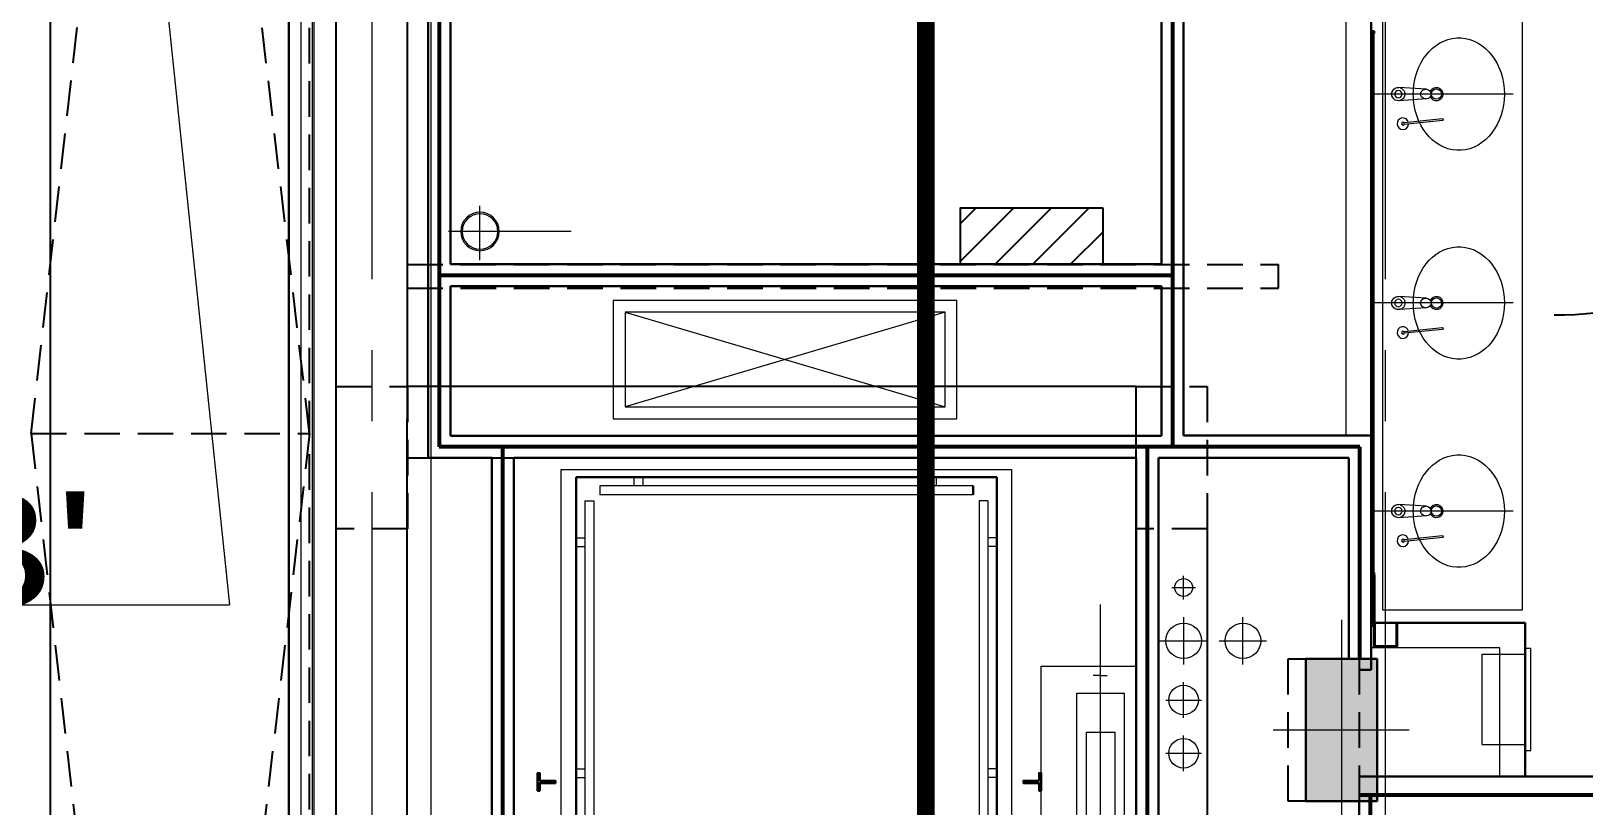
# Model space of a CAD drawing. Header units: inches. Extents: x -26500 to -19489, y -3216 to 2257.
# Drawn here: x -22198.5 to -21936.5, y 716.3 to 847.2 of the extents above; entities that cross this region are included whole.
import ezdxf

# ---------------------------------------------------------------- set-up
doc = ezdxf.new("R2010")
doc.units = ezdxf.units.IN
doc.header["$LTSCALE"] = 48
doc.header["$MEASUREMENT"] = 0
for name, pattern in [('A113$0$CENTER', [2, 1.25, -0.25, 0.25, -0.25]), ('A113$0$DGN Style 4', [277.835214, 138.830838, -69.415419, 0.173539, -69.415419]), ('A113$0$DGN Style 5', [121.476983, 52.061564, -69.415419]), ('DASHED2', [0.375, 0.25, -0.125]), ('NB - PH Mezzanine_plan$0$HIDDEN2', [0.1875, 0.125, -0.0625])]:
    doc.linetypes.add(name, pattern=pattern)
for name, color, linetype in [('A-Detl-Iden', 5, 'Continuous'), ('A113$0$A-ANNO-IDEN', 8, 'Continuous'), ('A113$0$A-ANNO-PATT-13-14', 8, 'Continuous'), ('A113$0$A-COLS-COLS13-14', 8, 'Continuous'), ('A113$0$A-DOOR-FRAM', 8, 'Continuous'), ('A113$0$A-FLOR-EVTR', 8, 'Continuous'), ('A113$0$A-FLOR-PFIX', 8, 'Continuous'), ('A113$0$A-FLOR-SLAB', 8, 'Continuous'), ('A113$0$A-FLOR-SLEEVE', 8, 'Continuous'), ('A113$0$A-FLOR-SPCL', 8, 'Continuous'), ('A113$0$A-FLOR-SPRK', 133, 'Continuous'), ('A113$0$A-GRID-GRDP0-15', 8, 'Continuous'), ('A113$0$A-WALL-FIRE', 8, 'Continuous'), ('A113$0$A-WALL-FULL-INTR', 8, 'Continuous'), ('A113$0$Level 23', 8, 'Continuous'), ('A113$0$Level 30', 8, 'Continuous'), ('A113$0$Level 33', 8, 'Continuous'), ('A113$0$M-HVAC-Supp', 8, 'Continuous'), ('A113$0$S-BEAM', 8, 'Continuous'), ('M2113$0$M-HVAC-FLEX', 8, 'Continuous'), ('M2113$0$M-HVAC-HATCH', 8, 'Continuous'), ('M2113$0$M-HVAC-vfc', 8, 'Continuous'), ('NB - PH Mezzanine_plan$0$stcbeams', 1, 'NB - PH Mezzanine_plan$0$HIDDEN2'), ('NB - PH Mezzanine_plan$0$STCCOLS1', 1, 'NB - PH Mezzanine_plan$0$HIDDEN2'), ('NB - PH Mezzanine_plan$0$STRFDRAIN', 1, 'NB - PH Mezzanine_plan$0$HIDDEN2'), ('XREF', 7, 'Continuous')]:
    doc.layers.add(name, color=color, linetype=linetype)
doc.styles.add('A113$0$Arial', font='arial.ttf', dxfattribs={"height": 0.076839})

# ---------------------------------------------------------------- blocks, each defined once
blk = doc.blocks.new('*U735')
at = {"layer": 'A113$0$A-FLOR-SPCL', "linetype": 'Continuous', "lineweight": 13}
for p, q in [((-5.44, 8.14), (1.81, 8.14)), ((1.81, 9.14), (2.75, 9.14)), ((1.81, -8.11), (1.81, 9.14)), ((2.75, -8.11), (2.75, 9.14)), ((1.81, -8.11), (2.75, -8.11))]:
    blk.add_line(p, q, dxfattribs=at)
blk = doc.blocks.new('*U734')
at = {"layer": 'A113$0$A-FLOR-SPCL', "linetype": 'Continuous', "lineweight": 13}
for q in [(-3.53, 8.65), (3.72, -6.6)]:
    blk.add_line((-3.53, -6.6), q, dxfattribs=at)
blk.add_blockref('*U735', (1.91, 0.51), dxfattribs=at)
blk = doc.blocks.new('A113$0$elev_sevr_5000_plan_1')
at = {"layer": 'A113$0$A-DOOR-FRAM', "linetype": 'Continuous', "lineweight": 13}
for p, q in [((-96.52, -124.17), (-96.52, -121.05)), ((-94.52, -121.05), (-94.5, -126.32)), ((-40.52, -121.05), (-40.5, -126.32)), ((-40.52, -121.05), (-38.52, -121.05)), ((-38.52, -121.05), (-38.52, -124.17)), ((-96.5, -126.32), (-96.52, -124.17)), ((-38.5, -126.32), (-38.52, -124.17)), ((-94.5, -126.32), (-96.5, -126.32)), ((-40.5, -126.32), (-38.5, -126.32))]:
    blk.add_line(p, q, dxfattribs=at)
at = {"layer": 'A113$0$A-DOOR-FRAM', "linetype": 'Continuous', "lineweight": 40}
blk.add_line((-94.52, -121.05), (-96.52, -121.05), dxfattribs=at)
at = {"layer": 'A113$0$A-FLOR-EVTR', "linetype": 'Continuous', "lineweight": 30}
for p, q in [((-23.52, -3.27), (-94.52, -3.27)), ((-94.52, -105.3), (-94.52, -3.27)), ((-27.52, -4.77), (-27.52, -6.27)), ((-23.52, -105.3), (-23.52, -3.27)), ((-94.52, -105.3), (-97.6, -105.3)), ((-97.6, -113.3), (-97.6, -105.3)), ((-94.52, -113.3), (-94.52, -105.3)), ((-40.52, -108.3), (-40.52, -105.3)), ((-23.52, -105.3), (-40.52, -105.3)), ((-40.52, -108.3), (-40.52, -106.3)), ((-40.52, -108.3), (-38.69, -108.3)), ((-38.69, -108.3), (-38.69, -107.55)), ((-97.6, -113.05), (-97.6, -121.05)), ((-94.52, -113.3), (-97.6, -113.3)), ((-94.52, -114.55), (-94.52, -121.05)), ((-40.52, -118.05), (-40.52, -121.05)), ((-40.52, -118.05), (-40.52, -120.05)), ((-40.52, -120.05), (-38.69, -120.05)), ((-38.69, -120.05), (-38.69, -121.05)), ((-94.52, -121.05), (-97.6, -121.05))]:
    blk.add_line(p, q, dxfattribs=at)
at = {"layer": 'A113$0$A-FLOR-EVTR', "linetype": 'Continuous', "lineweight": 0}
for p, q in [((-27.52, -4.77), (-90.52, -4.77)), ((-90.52, -4.77), (-90.52, -6.27)), ((-84.77, -3.27), (-84.77, -4.77)), ((-83.27, -3.27), (-83.27, -4.77)), ((-35.27, -3.27), (-35.27, -4.77)), ((-33.77, -3.27), (-33.77, -4.77)), ((-93.02, -7.27), (-91.52, -7.27)), ((-93.02, -7.27), (-93.02, -99.3)), ((-91.52, -7.27), (-91.52, -99.3)), ((-27.52, -6.27), (-90.52, -6.27)), ((-25.02, -7.27), (-26.52, -7.27)), ((-26.52, -7.27), (-26.52, -99.3)), ((-25.02, -7.27), (-25.02, -99.3)), ((-94.52, -13.52), (-93.02, -13.52)), ((-94.52, -15.02), (-93.02, -15.02)), ((-23.52, -13.52), (-25.02, -13.52)), ((-23.52, -15.02), (-25.02, -15.02)), ((-6.01, -36.79), (-7.26, -36.79)), ((-6.01, -39.75), (-6.01, -36.79)), ((-6.01, -36.79), (-4.87, -36.79)), ((-9.99, -39.75), (-2.02, -39.75)), ((-9.99, -78.66), (-9.99, -39.75)), ((-2.02, -39.75), (-2.02, -78.66)), ((-8.4, -72.75), (-8.39, -46.35)), ((-8.39, -46.35), (-3.62, -46.35)), ((-3.62, -46.35), (-3.62, -72.75)), ((-94.52, -52.53), (-93.02, -52.53)), ((-94.52, -54.03), (-93.02, -54.03)), ((-23.52, -52.53), (-25.02, -52.53)), ((-23.52, -54.03), (-25.02, -54.03)), ((-3.62, -72.75), (-8.4, -72.75)), ((-2.02, -78.66), (-9.99, -78.66)), ((-6.01, -81.62), (-6.01, -78.66)), ((-6.01, -81.62), (-7.26, -81.62)), ((-6.01, -81.62), (-4.87, -81.62)), ((-94.52, -91.8), (-93.02, -91.8)), ((-94.52, -93.3), (-93.02, -93.3)), ((-23.52, -91.8), (-25.02, -91.8)), ((-23.52, -93.3), (-25.02, -93.3)), ((-93.02, -99.3), (-91.52, -99.3)), ((-25.02, -99.3), (-26.52, -99.3)), ((-97.02, -105.3), (-94.52, -105.3)), ((-40.52, -105.3), (-94.52, -105.3)), ((-40.52, -108.3), (-94.52, -108.3)), ((-8.62, -107.5), (-40.52, -107.5)), ((-7.73, -109.11), (-9.52, -109.11)), ((-7.73, -109.48), (-9.52, -109.48)), ((-8.62, -107.5), (-8.62, -113.3)), ((-7.69, -109.11), (-7.69, -111.23)), ((-66.02, -111.8), (-66.02, -113.3)), ((-7.73, -110.86), (-9.52, -110.86)), ((-7.73, -111.23), (-9.52, -111.23)), ((-97.6, -114.55), (-8.62, -114.55)), ((-8.62, -113.3), (-94.52, -113.3)), ((-66.02, -114.55), (-66.02, -116.3)), ((-8.62, -114.55), (-8.62, -121.05)), ((-66.02, -119.55), (-66.02, -121.05)), ((-7.73, -118.11), (-9.52, -118.11)), ((-7.73, -118.48), (-9.52, -118.48)), ((-7.73, -119.86), (-9.52, -119.86)), ((-7.73, -120.23), (-9.52, -120.23)), ((-7.73, -118.11), (-7.73, -120.23)), ((-97.02, -121.05), (-94.52, -121.05)), ((-40.52, -121.05), (-94.52, -121.05))]:
    blk.add_line(p, q, dxfattribs=at)
at = {"layer": 'A113$0$A-FLOR-EVTR', "linetype": 'A113$0$DGN Style 4', "lineweight": 0}
blk.add_line((-6.01, -93.62), (-6.01, -24.79), dxfattribs=at)
at = {"layer": 'A113$0$A-FLOR-EVTR', "linetype": 'Continuous', "lineweight": 0, "flags": 128}
blk.add_lwpolyline([(-97.02, -105.3), (-97.02, -2.02), (-21.02, -2.02), (-21.02, -107.5)], dxfattribs=at)
at = {"layer": 'A113$0$A-FLOR-EVTR', "linetype": 'Continuous', "lineweight": 13, "flags": 128}
blk.add_lwpolyline([(0, -83.21), (-16.01, -83.21), (-16.01, -35.21), (0, -35.21)], dxfattribs=at)
at = {"layer": 'A113$0$A-FLOR-EVTR', "linetype": 'Continuous', "lineweight": 30, "flags": 128}
for points in [[(-101.02, -56.26), (-101.02, -53.26), (-100.64, -53.26), (-100.64, -54.57), (-98.02, -54.57), (-98.02, -54.95), (-100.64, -54.95), (-100.64, -56.26), (-101.02, -56.26)], [(-16.02, -56.26), (-16.02, -53.26), (-16.39, -53.26), (-16.39, -54.57), (-19.02, -54.57), (-19.02, -54.95), (-16.39, -54.95), (-16.39, -56.26), (-16.02, -56.26)]]:
    blk.add_lwpolyline(points, close=True, dxfattribs=at)
at = {"layer": 'A113$0$A-FLOR-EVTR', "linetype": 'Continuous', "lineweight": 30}
for points in [[(-40.52, -110.05), (-66.02, -110.05), (-66.02, -108.55), (-40.52, -108.55)], [(-66.02, -111.8), (-94.52, -111.8), (-94.52, -110.3), (-66.02, -110.3)], [(-66.02, -116.3), (-94.52, -116.3), (-94.52, -117.8), (-66.02, -117.8)], [(-40.52, -118.05), (-66.02, -118.05), (-66.02, -119.55), (-40.52, -119.55)]]:
    blk.add_3dface(points, dxfattribs=at)
at = {"layer": 'A113$0$A-WALL-FULL-INTR', "linetype": 'Continuous', "lineweight": 30}
for p, q in [((-105, -0.05), (0, -0.04)), ((-105, -0.05), (-105, -84.05)), ((-105, -0.05), (-105, -121.05)), ((0, -0.04), (0, -121.05)), ((-96.52, -121.05), (-105, -121.05)), ((-38.52, -121.05), (0, -121.05)), ((-11.99, -121.05), (0, -121.05))]:
    blk.add_line(p, q, dxfattribs=at)
blk = doc.blocks.new('*D796', base_point=(0, 0))
at = {"layer": 'A113$0$A-FLOR-SLEEVE', "linetype": 'Continuous', "lineweight": 0}
for p, q in [((0, -3), (0, 3)), ((-3, 0), (3, 0))]:
    blk.add_line(p, q, dxfattribs=at)
blk = doc.blocks.new('*U795')
at = {"layer": 'A113$0$A-FLOR-SLEEVE', "linetype": 'Continuous', "lineweight": 13}
blk.add_circle((0, 0), 2.5, dxfattribs=at)
at = {"layer": 'A113$0$A-FLOR-SLEEVE', "linetype": 'Continuous', "lineweight": 0}
blk.add_blockref('*D796', (0, 0), dxfattribs=at)
blk = doc.blocks.new('*D785', base_point=(0, 0))
at = {"layer": 'A113$0$A-FLOR-SLEEVE', "linetype": 'Continuous', "lineweight": 0}
for p, q in [((0, -4), (0, 4)), ((-4, 0), (4, 0))]:
    blk.add_line(p, q, dxfattribs=at)
blk = doc.blocks.new('*U784')
at = {"layer": 'A113$0$A-FLOR-SLEEVE', "linetype": 'Continuous', "lineweight": 13}
blk.add_circle((0, 0), 3, dxfattribs=at)
at = {"layer": 'A113$0$A-FLOR-SLEEVE', "linetype": 'Continuous', "lineweight": 0}
blk.add_blockref('*D785', (0, 0), dxfattribs=at)
blk = doc.blocks.new('*D805', base_point=(0, 0))
at = {"layer": 'A113$0$A-FLOR-SLEEVE', "linetype": 'Continuous', "lineweight": 0}
for p, q in [((-2, 0), (2, 0)), ((0, -2), (0, 2))]:
    blk.add_line(p, q, dxfattribs=at)
blk = doc.blocks.new('*U804')
at = {"layer": 'A113$0$A-FLOR-SLEEVE', "linetype": 'Continuous', "lineweight": 13}
blk.add_circle((0, 0), 1.5, dxfattribs=at)
at = {"layer": 'A113$0$A-FLOR-SLEEVE', "linetype": 'Continuous', "lineweight": 0}
blk.add_blockref('*D805', (0, 0), dxfattribs=at)
blk = doc.blocks.new('*U810')
at = {"layer": 'A113$0$A-FLOR-PFIX', "linetype": 'Continuous', "lineweight": 13}
for p, q in [((3.94, 0.42), (-2.56, -0.24)), ((3.96, 0.17), (-2.55, -0.49))]:
    blk.add_line(p, q, dxfattribs=at)
for centre, major_axis, start_param, end_param in [((-2.76, -0.38), (-0.187, 0.966), 4.749388, 10.782456), ((3.95, 0.3), (0.023, -0.121), 6.195472, 9.337065)]:
    blk.add_ellipse(centre, major_axis=major_axis, ratio=0.97753, start_param=start_param, end_param=end_param, dxfattribs=at)
at = {"layer": 'A113$0$A-FLOR-PFIX', "linetype": 'Continuous', "lineweight": 13, "extrusion": (0, 0, -1)}
blk.add_ellipse((-2.76, -0.38), major_axis=(0.047, -0.242), ratio=0.97753, dxfattribs=at)
blk = doc.blocks.new('*U809')
at = {"layer": 'A113$0$A-FLOR-PFIX', "linetype": 'Continuous', "lineweight": 13}
for p, q in [((-2.62, 0.81), (-7.32, 1.12)), ((-2.62, -0.81), (-7.32, -1.12))]:
    blk.add_line(p, q, dxfattribs=at)
at = {"layer": 'A113$0$A-FLOR-PFIX', "linetype": 'A113$0$DGN Style 4', "lineweight": 0}
blk.add_line((12, 0), (-12, 0), dxfattribs=at)
at = {"layer": 'A113$0$A-FLOR-PFIX', "linetype": 'Continuous', "lineweight": 13, "extrusion": (0, 0, -1)}
blk.add_arc((7.39, 0), 1.12, 266.2194, 93.7806, dxfattribs=at)
at = {"layer": 'A113$0$A-FLOR-PFIX', "linetype": 'A113$0$DGN Style 5', "lineweight": 0, "extrusion": (0, 0, -1)}
blk.add_arc((7.39, 0), 1.12, 105.9103, 266.2194, dxfattribs=at)
at = {"layer": 'A113$0$A-FLOR-PFIX', "linetype": 'Continuous', "lineweight": 13, "extrusion": (0, 0, -1)}
for centre, major_axis, ratio, start_param, end_param in [((2.82, 0), (0, -9.5), 0.809169, 1.671656, 7.753122), ((-2.75, 0), (-0.888, 0), 0.92221, 1.713861, 4.569325)]:
    blk.add_ellipse(centre, major_axis=major_axis, ratio=ratio, start_param=start_param, end_param=end_param, dxfattribs=at)
at = {"layer": 'A113$0$A-FLOR-PFIX', "linetype": 'A113$0$DGN Style 5', "lineweight": 13, "extrusion": (0, 0, -1)}
blk.add_ellipse((2.82, 0), major_axis=(0, -9.5), ratio=0.809169, start_param=1.470832, end_param=1.671656, dxfattribs=at)
at = {"layer": 'A113$0$A-FLOR-PFIX', "linetype": 'A113$0$DGN Style 5', "lineweight": 0, "extrusion": (0, 0, -1)}
blk.add_ellipse((-2.75, 0), major_axis=(-0.888, 0), ratio=0.92221, start_param=4.712389, end_param=7.853982, dxfattribs=at)
at = {"layer": 'A113$0$A-FLOR-PFIX', "linetype": 'Continuous', "lineweight": 0, "extrusion": (0, 0, -1)}
for major_axis, start_param, end_param in [((0, 1.13), 5.098152, 10.610762), ((0, 0.875), 4.747561, 10.996484)]:
    blk.add_ellipse((-0.97, 0), major_axis=major_axis, ratio=0.97753, start_param=start_param, end_param=end_param, dxfattribs=at)
at = {"layer": 'A113$0$Level 33', "linetype": 'Continuous', "lineweight": 0, "extrusion": (0, 0, -1)}
blk.add_circle((7.39, 0), 0.625, dxfattribs=at)
at = {"layer": 'A113$0$A-FLOR-PFIX', "linetype": 'Continuous', "lineweight": 13}
blk.add_blockref('*U810', (-3.87, -4.62), dxfattribs=at)
blk = doc.blocks.new('*U811')
at = {"layer": 'A113$0$A-FLOR-PFIX', "linetype": 'Continuous', "lineweight": 13}
for p, q in [((3.94, 0.42), (-2.56, -0.24)), ((3.96, 0.17), (-2.55, -0.49))]:
    blk.add_line(p, q, dxfattribs=at)
for centre, major_axis, start_param, end_param in [((-2.76, -0.38), (-0.187, 0.966), 4.749388, 10.782456), ((3.95, 0.3), (0.023, -0.121), 6.195472, 9.337065)]:
    blk.add_ellipse(centre, major_axis=major_axis, ratio=0.97753, start_param=start_param, end_param=end_param, dxfattribs=at)
at = {"layer": 'A113$0$A-FLOR-PFIX', "linetype": 'Continuous', "lineweight": 13, "extrusion": (0, 0, -1)}
blk.add_ellipse((-2.76, -0.38), major_axis=(0.047, -0.242), ratio=0.97753, dxfattribs=at)
blk = doc.blocks.new('A113')
at = {"layer": 'A113$0$A-ANNO-IDEN', "lineweight": 0, "transparency": 33554687}
blk.add_line((-22193.34, 1021.83), (-22165.05, 750.22), dxfattribs=at)
at = {"layer": 'A113$0$A-ANNO-IDEN', "lineweight": 13, "transparency": 33554687}
for p, q in [((-22477.8, 750.22), (-22184.13, 750.22)), ((-22184.13, 750.22), (-22165.05, 750.22))]:
    blk.add_line(p, q, dxfattribs=at)
at = {"layer": 'A113$0$A-ANNO-PATT-13-14', "lineweight": 30, "transparency": 33554687, "extrusion": (0, 0, -1)}
blk.add_solid([(21983.38, 717.1, 4909.55), (21971.38, 717.1, 4909.55), (21983.38, 741.1, 4909.55), (21971.38, 741.1, 4909.55)], dxfattribs=at)
at = {"layer": 'A113$0$A-COLS-COLS13-14', "lineweight": 13, "transparency": 33554687}
for p, q in [((-21977.38, 747.73, -4909.55), (-21977.38, 712.05, -4909.55)), ((-21965.97, 729.09, -4909.55), (-21988.92, 729.09, -4909.55))]:
    blk.add_line(p, q, dxfattribs=at)
at = {"layer": 'A113$0$A-COLS-COLS13-14', "lineweight": 30, "transparency": 33554687}
blk.add_3dface([(-21983.38, 741.1, -4909.55), (-21971.38, 741.1, -4909.55), (-21971.38, 717.1, -4909.55), (-21983.38, 717.1, -4909.55)], dxfattribs=at)
at = {"layer": 'A113$0$A-FLOR-PFIX', "lineweight": 0, "transparency": 33554687}
for p, q in [((-21948.39, 836.5, 1992.75), (-21972.39, 836.5, 1992.75)), ((-21948.4, 766.07, 1992.75), (-21972.39, 766.07, 1992.75))]:
    blk.add_line(p, q, dxfattribs=at)
at = {"layer": 'A113$0$A-FLOR-PFIX', "lineweight": 13, "transparency": 33554687}
for p, q in [((-21963.01, 837.31, 1992.75), (-21967.71, 837.62, 1992.75)), ((-21963.01, 835.69, 1992.75), (-21967.71, 835.38, 1992.75)), ((-21963.01, 766.88, 1992.75), (-21967.71, 767.19, 1992.75)), ((-21963.01, 765.26, 1992.75), (-21967.71, 764.95, 1992.75))]:
    blk.add_line(p, q, dxfattribs=at)
at = {"layer": 'A113$0$A-FLOR-PFIX', "lineweight": 13, "transparency": 33554687, "extrusion": (0, 0, -1)}
for centre in [(21967.78, 836.5, -1992.75), (21967.78, 766.07, -1992.75)]:
    blk.add_arc(centre, 1.12, 266.2194, 93.7806, dxfattribs=at)
at = {"layer": 'A113$0$A-FLOR-PFIX', "lineweight": 0, "transparency": 33554687, "extrusion": (0, 0, -1)}
for centre in [(21967.78, 836.5, -1992.75), (21967.78, 766.07, -1992.75)]:
    blk.add_arc(centre, 1.12, 105.9103, 266.2194, dxfattribs=at)
at = {"layer": 'A113$0$A-FLOR-PFIX', "lineweight": 13, "transparency": 33554687, "extrusion": (0, 0, -1)}
for centre, major_axis, ratio, start_param, end_param in [((-21957.57, 836.5, 1992.75), (0, -9.5), 0.809169, 1.671656, 7.753122), ((-21957.57, 836.5, 1992.75), (0, -9.5), 0.809169, 1.470832, 1.671656), ((-21963.14, 836.5, 1992.75), (-0.888, 0), 0.92221, 1.713861, 4.569325), ((-21957.57, 766.07, 1992.75), (0, -9.5), 0.809169, 1.671656, 7.753122), ((-21957.57, 766.07, 1992.75), (0, -9.5), 0.809169, 1.470832, 1.671656), ((-21963.14, 766.07, 1992.75), (-0.888, 0), 0.92221, 1.713861, 4.569325)]:
    blk.add_ellipse(centre, major_axis=major_axis, ratio=ratio, start_param=start_param, end_param=end_param, dxfattribs=at)
at = {"layer": 'A113$0$A-FLOR-PFIX', "lineweight": 0, "transparency": 33554687, "extrusion": (0, 0, -1)}
for centre, major_axis, ratio, start_param, end_param in [((-21963.14, 836.5, 1992.75), (-0.888, 0), 0.92221, 4.712389, 7.853982), ((-21961.36, 836.5, 1992.75), (0, 1.13), 0.97753, 5.098152, 10.610762), ((-21961.36, 836.5, 1992.75), (0, 0.875), 0.97753, 4.747561, 10.996484), ((-21963.14, 766.07, 1992.75), (-0.888, 0), 0.92221, 4.712389, 7.853982), ((-21961.36, 766.07, 1992.75), (0, 1.13), 0.97753, 5.098152, 10.610762), ((-21961.36, 766.07, 1992.75), (0, 0.875), 0.97753, 4.747561, 10.996484)]:
    blk.add_ellipse(centre, major_axis=major_axis, ratio=ratio, start_param=start_param, end_param=end_param, dxfattribs=at)
at = {"layer": 'A113$0$A-FLOR-SLAB', "lineweight": 0, "transparency": 33554687}
blk.add_line((-22153.02, 998.21, 1992.75), (-22153.02, 560.12, 1992.75), dxfattribs=at)
blk.add_3dface([(-22042.27, 801.66, 1992.75), (-22100.27, 801.66, 1992.75), (-22100.27, 781.66, 1992.75), (-22042.27, 781.66, 1992.75)], dxfattribs=at)
at = {"layer": 'A113$0$A-FLOR-SPRK', "lineweight": 0, "transparency": 33554687}
for p, q in [((-22122.77, 813.3, 1992.75), (-22122.77, 817.64, 1992.75)), ((-22122.77, 813.3, 1992.75), (-22128.06, 813.3, 1992.75)), ((-22122.77, 808.47, 1992.75), (-22122.77, 813.3, 1992.75)), ((-22107.39, 813.3, 1992.75), (-22122.77, 813.3, 1992.75))]:
    blk.add_line(p, q, dxfattribs=at)
at = {"layer": 'A113$0$A-FLOR-SPRK', "lineweight": 13, "transparency": 33554687, "extrusion": (0, 0, -1)}
for radius in [3.25, 3]:
    blk.add_circle((22122.77, 813.3, -1992.75), radius, dxfattribs=at)
at = {"layer": 'A113$0$A-GRID-GRDP0-15', "linetype": 'A113$0$CENTER', "lineweight": 0, "transparency": 33554687}
for p, q in [((-22141.02, 2113.24), (-22141.02, -676.9)), ((-21970.01, 2113.24), (-21970.01, 382.21))]:
    blk.add_line(p, q, dxfattribs=at)
at = {"layer": 'A113$0$A-WALL-FIRE', "lineweight": 53, "transparency": 33554687}
for p, q in [((-22129.65, 1029.79, 1992.75), (-22129.65, 776.92, 1992.75)), ((-22005.9, 939.28, 1992.75), (-22005.9, 776.92, 1992.75)), ((-22129.65, 805.94, 1992.75), (-22005.9, 805.94, 1992.75)), ((-21974.26, 776.92, 1992.75), (-22129.65, 776.92, 1992.75)), ((-22118.91, 651.4, 1992.75), (-22118.91, 776.92, 1992.75)), ((-22010.16, 776.92, 1992.75), (-22010.16, 652.14, 1992.75)), ((-21974.26, 741.1, 1992.75), (-21974.26, 776.92, 1992.75)), ((-21974.38, 718.16, 1992.75), (-21893.74, 718.16, 1992.75)), ((-21972.51, 598.13, 1992.75), (-21972.51, 718.16, 1992.75))]:
    blk.add_line(p, q, dxfattribs=at)
at = {"layer": 'A113$0$A-WALL-FULL-INTR', "lineweight": 30, "transparency": 33554687}
for p, q in [((-22131.52, 1029.79, 1992.75), (-22131.52, 775.04, 1992.75)), ((-22127.77, 1029.79, 1992.75), (-22127.77, 807.79, 1992.75)), ((-22007.77, 1029.79, 1992.75), (-22007.77, 807.79, 1992.75)), ((-22155.03, 996.05, 1992.75), (-22155.03, 562.12, 1992.75)), ((-22004.02, 893.48, 1992.75), (-22004.02, 778.84, 1992.75)), ((-21972.39, 855.67, 1992.75), (-21972.39, 739.23, 1992.75)), ((-22127.77, 807.79, 1992.75), (-22007.77, 807.79, 1992.75)), ((-22127.77, 804.05, 1992.75), (-22007.77, 804.05, 1992.75)), ((-22127.77, 804.05, 1992.75), (-22127.77, 778.8, 1992.75)), ((-22007.77, 804.05, 1992.75), (-22007.77, 778.8, 1992.75)), ((-22127.77, 778.8, 1992.75), (-22007.77, 778.8, 1992.75)), ((-22119.52, 778.8, 1992.75), (-22120.77, 778.8, 1992.75)), ((-21972.39, 778.84, 1992.75), (-22004.02, 778.84, 1992.75)), ((-22131.52, 775.04, 1992.75), (-22120.79, 775.05, 1992.75)), ((-22120.79, 775.05, 1992.75), (-22120.79, 654.04, 1992.75)), ((-21976.14, 775.09, 1992.75), (-22008.28, 775.09, 1992.75)), ((-22008.28, 775.09, 1992.75), (-22008.28, 654.09, 1992.75)), ((-21976.14, 741.1, 1992.75), (-21976.14, 775.09, 1992.75)), ((-21946.39, 747.22, 1992.75), (-21971.8, 747.22, 1992.75)), ((-21946.39, 747.22, 1992.75), (-21946.39, 721.23, 1992.75)), ((-21974.38, 739.23, 1992.75), (-21972.39, 739.23, 1992.75)), ((-21814.51, 721.23, 1992.75), (-21974.38, 721.23, 1992.75)), ((-21946.39, 721.23, 1992.75), (-21971.38, 721.23, 1992.75)), ((-21974.39, 717.1, 1992.75), (-21974.39, 654.09, 1992.75))]:
    blk.add_line(p, q, dxfattribs=at)
at = {"layer": 'A113$0$A-WALL-FULL-INTR', "lineweight": 0, "transparency": 33554687}
blk.add_line((-22150.78, 1009.15, 1992.75), (-22150.78, 562.12, 1992.75), dxfattribs=at)
at = {"layer": 'A113$0$A-WALL-FULL-INTR', "lineweight": 0, "transparency": 33554687, "elevation": 1992.75, "flags": 128}
for points in [[(-21950.64, 935.03), (-21950.64, 859.47), (-21976.64, 859.47), (-21976.64, 778.84)], [(-21950.64, 721.23), (-21950.64, 742.97), (-21972.39, 742.97)]]:
    blk.add_lwpolyline(points, dxfattribs=at)
at = {"layer": 'A113$0$Level 23', "lineweight": 30, "transparency": 33554687}
for p, q in [((-21972.32, 847.13, 173.77), (-21971.89, 847.13, 173.77)), ((-21972.32, 847.06, 173.77), (-21972.32, 847.13, 173.77)), ((-21972.32, 847.06, 173.77), (-21971.95, 847.06, 173.77)), ((-21972.23, 847.05, 173.77), (-21972.23, 755.41, 173.77)), ((-21972.23, 847.05, 173.77), (-21971.98, 847.05, 173.77)), ((-21971.98, 847.05, 173.77), (-21971.98, 755.41, 173.77)), ((-21971.95, 846.75, 173.77), (-21971.95, 847.06, 173.77)), ((-21971.89, 846.75, 173.77), (-21971.95, 846.75, 173.77)), ((-21971.89, 846.75, 173.77), (-21971.89, 847.13, 173.77)), ((-21972.32, 755.38, 173.77), (-21971.95, 755.38, 173.77)), ((-21972.32, 755.38, 173.77), (-21972.32, 755.32, 173.77)), ((-21972.23, 755.41, 173.77), (-21971.98, 755.41, 173.77)), ((-21971.89, 755.69, 173.77), (-21971.95, 755.69, 173.77)), ((-21971.95, 755.69, 173.77), (-21971.95, 755.38, 173.77))]:
    blk.add_line(p, q, dxfattribs=at)
at = {"layer": 'A113$0$Level 23', "lineweight": 0, "transparency": 33554687}
blk.add_line((-21971.89, 755.69, 173.77), (-21971.89, 846.75, 173.77), dxfattribs=at)
at = {"layer": 'A113$0$Level 23', "lineweight": 40, "transparency": 33554687}
for p, q in [((-21972.2, 746.77, 173.77), (-21972.2, 755.26, 173.77)), ((-21972.2, 755.26, 173.77), (-21971.89, 755.26, 173.77)), ((-21971.89, 755.26, 173.77), (-21971.89, 746.77, 173.77)), ((-21971.89, 746.77, 173.77), (-21972.2, 746.77, 173.77))]:
    blk.add_line(p, q, dxfattribs=at)
at = {"layer": 'A113$0$Level 23', "lineweight": 30, "transparency": 33554687, "elevation": 173.77, "flags": 128}
blk.add_lwpolyline([(-21972.32, 755.32), (-21971.89, 755.32), (-21971.89, 755.69)], dxfattribs=at)
at = {"layer": 'A113$0$Level 23', "lineweight": 40, "transparency": 33554687, "elevation": 1992.75, "flags": 128}
blk.add_lwpolyline([(-21968.05, 747.22), (-21968.05, 743.22), (-21971.8, 743.22), (-21971.8, 747.22)], dxfattribs=at)
at = {"layer": 'A113$0$Level 30', "lineweight": 13, "transparency": 33554687}
blk.add_3dface([(-21970.39, 853.1, 1992.75), (-21946.88, 853.1, 1992.75), (-21946.88, 749.35, 1992.75), (-21970.39, 749.35, 1992.75)], dxfattribs=at)
at = {"layer": 'A113$0$Level 33', "lineweight": 0, "transparency": 33554687, "extrusion": (0, 0, -1)}
for centre in [(21967.78, 836.5, -1992.75), (21967.78, 766.07, -1992.75)]:
    blk.add_circle(centre, 0.625, dxfattribs=at)
at = {"layer": 'A113$0$M-HVAC-Supp', "lineweight": 0, "ltscale": 1.84095e-14, "transparency": 33554687}
for p, q in [((-22044.27, 799.66, 1992.75), (-22098.27, 783.66, 1992.75)), ((-22098.27, 799.66, 1992.75), (-22044.27, 783.66, 1992.75))]:
    blk.add_line(p, q, dxfattribs=at)
at = {"layer": 'A113$0$M-HVAC-Supp', "lineweight": 13, "ltscale": 1.84095e-14, "transparency": 33554687}
blk.add_3dface([(-22044.27, 799.66, 1992.75), (-22098.27, 799.66, 1992.75), (-22098.27, 783.66, 1992.75), (-22044.27, 783.66, 1992.75)], dxfattribs=at)
at = {"layer": 'A113$0$S-BEAM', "lineweight": 0, "transparency": 33554687}
for p, q in [((-22151.01, 379.16, 1992.75), (-22151.03, 1009.17, 1992.75)), ((-22131.02, 379.16, 1992.75), (-22131.02, 1009.17, 1992.75))]:
    blk.add_line(p, q, dxfattribs=at)
at = {"layer": 'A113$0$A-FLOR-PFIX', "lineweight": 13, "transparency": 33554687}
for name, p in [('*U811', (-21964.26, 831.88, 1992.75)), ('*U809', (-21960.39, 801.22, 1992.75)), ('*U811', (-21964.26, 761.45, 1992.75))]:
    blk.add_blockref(name, p, dxfattribs=at)
at = {"layer": 'A113$0$A-FLOR-SLEEVE', "lineweight": 13, "transparency": 33554687}
for name, p in [('*U804', (-22004.02, 753.16, 1992.75)), ('*U784', (-22004.01, 744.16, 1992.75)), ('*U784', (-21994.01, 744.16, 1992.75)), ('*U795', (-22004.03, 734.16, 1992.75)), ('*U795', (-22004.03, 725.16, 1992.75))]:
    blk.add_blockref(name, p, dxfattribs=at)
at = {"layer": 'A113$0$A-FLOR-SPCL', "lineweight": 13, "transparency": 33554687}
blk.add_blockref('*U734', (-21950.1, 733.26, 1992.75), dxfattribs=at)
at = {"layer": 'A113$0$A-WALL-FULL-INTR', "lineweight": 30, "transparency": 33554687}
blk.add_blockref('A113$0$elev_sevr_5000_plan_1', (-22012.03, 775.09, 1992.75), dxfattribs=at)
at = {"layer": 'A113$0$A-ANNO-IDEN', "lineweight": 13, "transparency": 33554687, "insert": (-22477.81, 749.12), "char_height": 20, "attachment_point": 7, "line_spacing_factor": 0.6, "style": 'A113$0$Arial'}
blk.add_mtext("\\H1x;\\W1.24688;CONTROL RM. 'B'", dxfattribs=at)
blk = doc.blocks.new('NB - PH Mezzanine_plan')
at = {"layer": 'NB - PH Mezzanine_plan$0$stcbeams', "linetype": 'Continuous', "transparency": 33554687}
for p, q in [((-22147.03, 682.15), (-22147.02, 888.16)), ((-22135.03, 682.15), (-22135.02, 888.16)), ((-22000.03, 763.1), (-22000.03, 666.09))]:
    blk.add_line(p, q, dxfattribs=at)
at = {"layer": 'NB - PH Mezzanine_plan$0$stcbeams', "transparency": 33554687}
for p, q in [((-22135.03, 807.7), (-21988.03, 807.7)), ((-21988.03, 803.7), (-21988.03, 807.7)), ((-22135.03, 803.7), (-21988.03, 803.7))]:
    blk.add_line(p, q, dxfattribs=at)
at = {"layer": 'NB - PH Mezzanine_plan$0$stcbeams', "linetype": 'Continuous', "transparency": 33554687}
blk.add_lwpolyline([(-22447.78, 964.85), (-22195.28, 964.85), (-22195.28, 592.35), (-22447.78, 592.35)], close=True, dxfattribs=at)
blk.add_lwpolyline([(-22135.02, 775.09), (-22012.03, 775.09), (-22012.03, 787.09), (-22135.02, 787.09)], dxfattribs=at)
at = {"layer": 'NB - PH Mezzanine_plan$0$STCCOLS1', "transparency": 33554687}
for points in [[(-22147.02, 787.1), (-22135.02, 787.1), (-22135.02, 763.1), (-22147.02, 763.1)], [(-22012.03, 787.1), (-22000.03, 787.1), (-22000.03, 763.1), (-22012.03, 763.1)], [(-21986.38, 741.1), (-21974.38, 741.1), (-21974.38, 717.1), (-21986.38, 717.1)]]:
    blk.add_lwpolyline(points, close=True, dxfattribs=at)
at = {"layer": 'NB - PH Mezzanine_plan$0$STRFDRAIN', "transparency": 33554687}
for p, q in [((-22151.52, 553.67, 0), (-22151.52, 1004.67, 0)), ((-22198.52, 779.17), (-22175.68, 980)), ((-22151.52, 779.17), (-22174.99, 980)), ((-22198.52, 779.17), (-22151.52, 779.17)), ((-22198.52, 779.17), (-22175.67, 577.4)), ((-22151.52, 779.17), (-22174.99, 577.4))]:
    blk.add_line(p, q, dxfattribs=at)
blk = doc.blocks.new('M2113$0$A$C69735866')
at = {"layer": 'M2113$0$M-HVAC-HATCH'}
h = blk.add_hatch(dxfattribs=at)
h.set_pattern_fill('ANSI31', color=256, scale=36, style=0)
h.set_pattern_definition([(45, (-853.9665, -6699.1075), (-3.1819805, 3.1819805), [])])
h.paths.add_polyline_path([(24, 9.5), (24, 0), (0, 0), (0, 9.5)])
at = {"layer": 'M2113$0$M-HVAC-vfc'}
blk.add_lwpolyline([(24, 9.5), (24, 0), (0, 0), (0, 9.5)], close=True, dxfattribs=at)

msp = doc.modelspace()

# ---------------------------------------------------------------- linework, layer by layer
at = {"layer": 'A-Detl-Iden', "linetype": 'DASHED2', "const_width": 3, "elevation": 0, "flags": 128}
msp.add_lwpolyline([(-22047.51, 1096.36), (-22047.51, 613.14), (-21495.53, 613.14), (-21495.53, 1096.36), (-22047.51, 1096.36)], dxfattribs=at)
at = {"layer": 'M2113$0$M-HVAC-FLEX', "transparency": 33554687, "start_tangent": (1, 0), "end_tangent": (0, 1)}
msp.add_spline([(-21941.47, 799.22), (-21917.53, 809.46)], degree=3, dxfattribs=at)

# ---------------------------------------------------------------- block references
at = {"layer": 'M2113$0$M-HVAC-vfc', "transparency": 33554687}
msp.add_blockref('M2113$0$A$C69735866', (-22041.68, 807.77), dxfattribs=at)
at = {"layer": 'XREF'}
for name in ['A113', 'NB - PH Mezzanine_plan']:
    msp.add_blockref(name, (0, 0), dxfattribs=at)

doc.saveas('drawing.dxf')
